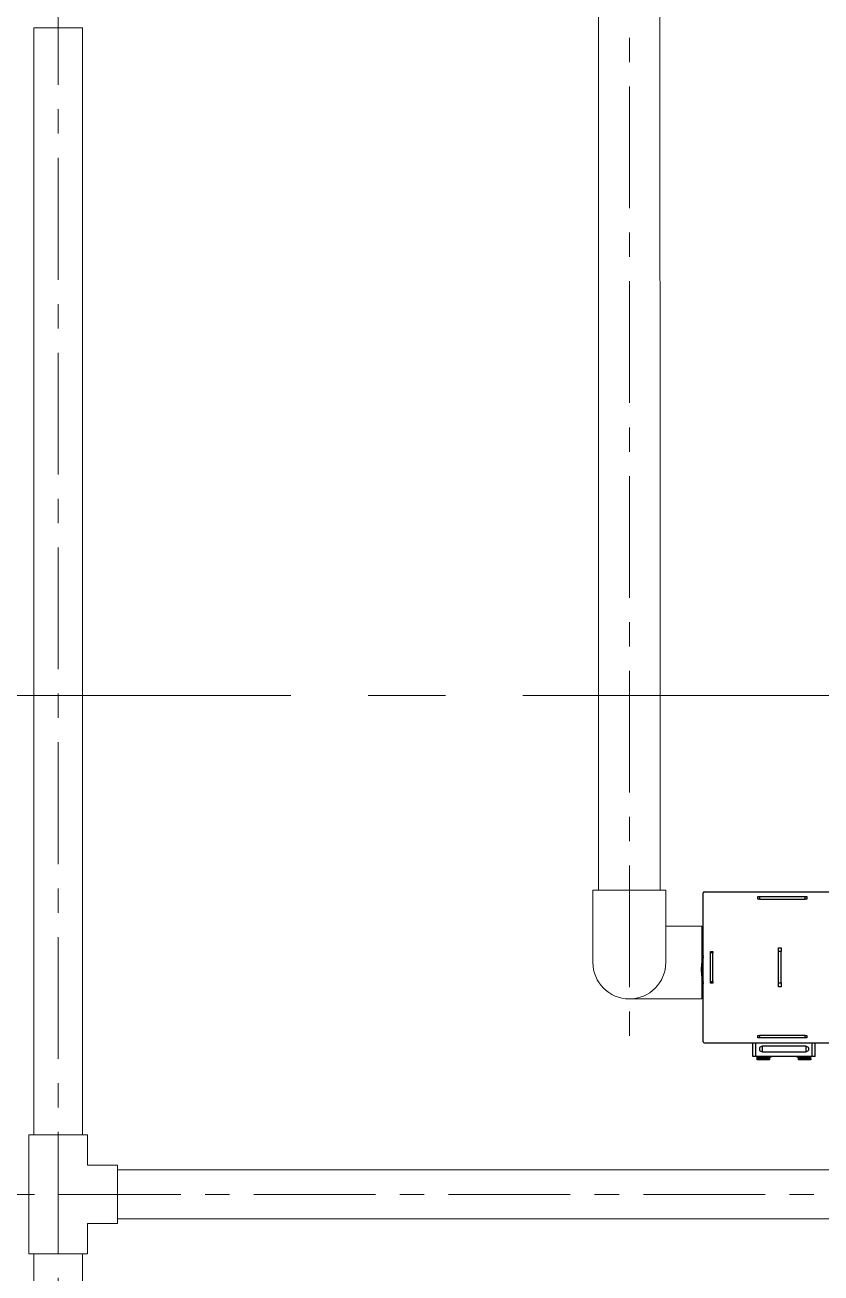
# Model space of a CAD drawing. Header units: millimetres. Extents: x 3795014 to 4300160, y 3869364 to 4016788.
# Drawn here: x 4225080 to 4225897, y 3922482 to 3923764 of the extents above; entities that cross this region are included whole.
import ezdxf

# ---------------------------------------------------------------- set-up
doc = ezdxf.new("R2010")
doc.units = ezdxf.units.MM
doc.linetypes.add('CENTER', pattern=[2, 1.25, -0.25, 0.25, -0.25])
doc.linetypes.add('осевая2', pattern=[28.575, 19.05, -3.175, 3.175, -3.175])
for name, color, linetype, lineweight in [('Дополнительная', 7, 'Continuous', 18), ('оси', 7, 'осевая2', 13), ('основная', 7, 'Continuous', 50)]:
    doc.layers.add(name, color=color, linetype=linetype, lineweight=lineweight)
doc.layers.add('линия перехода', color=7, linetype='Continuous')

msp = doc.modelspace()

# ---------------------------------------------------------------- linework, layer by layer
at = {"layer": 'Дополнительная', "linetype": 'CENTER', "ltscale": 100}
for p, q in [((4225700.2, 3924500.9, 0), (4225700.2, 3922725.2, 0)), ((4225113.7, 3924027.5), (4225113.7, 3921658.2)), ((4226439.5, 3922563.3), (4225004.5, 3922563.3))]:
    msp.add_line(p, q, dxfattribs=at)
at = {"layer": 'Дополнительная', "ltscale": 25}
for p, q in [((4225662.7, 3922801.4), (4225662.7, 3922875.8)), ((4225662.7, 3922875.8), (4225737.5, 3922875.8)), ((4225737.5, 3922875.8), (4225737.5, 3922801.4)), ((4225774.4, 3922838.8), (4225737.2, 3922838.8)), ((4225774.4, 3922764.1), (4225774.4, 3922838.8)), ((4225700.1, 3922764), (4225774.4, 3922764.1)), ((4225083.7, 3922502.3), (4225083.7, 3922624.3)), ((4225083.7, 3922624.3), (4225143.7, 3922624.3)), ((4225143.7, 3922624.3), (4225143.7, 3922593.3)), ((4225143.7, 3922593.3), (4225174.7, 3922593.3)), ((4225174.7, 3922593.3), (4225174.7, 3922533.3)), ((4225174.7, 3922533.3), (4225143.7, 3922533.3)), ((4225143.7, 3922502.3), (4225143.7, 3922533.3)), ((4225083.7, 3922502.3), (4225143.7, 3922502.3))]:
    msp.add_line(p, q, dxfattribs=at)
for points in [[(4225731.6, 3922875.8), (4225731.3, 3924127.3), (4225668.3, 3924127.3), (4225668.6, 3922875.8)], [(4225088.7, 3923761.2), (4225088.7, 3922624.3), (4225138.7, 3922624.3), (4225138.7, 3923761.2)], [(4226311.6, 3922538.3), (4225174.7, 3922538.3), (4225174.7, 3922588.3), (4226311.6, 3922588.3)], [(4225138.7, 3921729.8), (4225138.7, 3922502.3), (4225088.7, 3922502.3), (4225088.7, 3921729.8)]]:
    msp.add_lwpolyline(points, close=True, dxfattribs=at)
msp.add_arc((4225700.1, 3922801.4, 0), 37.4, 179.982, 359.9816, dxfattribs=at)
at = {"layer": 'линия перехода', "color": 0, "linetype": 'Continuous', "lineweight": -3}
for p, q in [((4225833.7, 3922869), (4225833.7, 3922866.5)), ((4225880.7, 3922866.5), (4225880.7, 3922869)), ((4225785.9, 3922811.3), (4225783.4, 3922811.3)), ((4225855.9, 3922812.5), (4225853.4, 3922812.5)), ((4225783.4, 3922781.8), (4225785.9, 3922781.8)), ((4225853.4, 3922780.5), (4225855.9, 3922780.5)), ((4225829.9, 3922705), (4225829.9, 3922719)), ((4225833.7, 3922726.5), (4225833.7, 3922724)), ((4225880.7, 3922724), (4225880.7, 3922726.5)), ((4225887.9, 3922705), (4225887.9, 3922719)), ((4225843.9, 3922703.5), (4225831.4, 3922703.5)), ((4225833.9, 3922702.5), (4225833.9, 3922701.5)), ((4225841.4, 3922701.5), (4225841.4, 3922702.5)), ((4225886.4, 3922703.5), (4225873.9, 3922703.5)), ((4225876.4, 3922702.5), (4225876.4, 3922701.5)), ((4225883.9, 3922701.5), (4225883.9, 3922702.5))]:
    msp.add_line(p, q, dxfattribs=at)
at = {"layer": 'оси', "ltscale": 25}
msp.add_line((4217732.7, 3923075.6), (4229531.2, 3923075.6), dxfattribs=at)
at = {"layer": 'основная', "color": 0, "linetype": 'Continuous', "lineweight": -3}
for p, q in [((4225775.9, 3922720), (4225775.9, 3922873)), ((4225776.9, 3922874), (4225930.9, 3922874)), ((4225832.2, 3922866.5), (4225832.2, 3922869)), ((4225832.2, 3922869), (4225833.7, 3922869)), ((4225833.7, 3922866.5), (4225832.2, 3922866.5)), ((4225833.7, 3922869), (4225880.7, 3922869)), ((4225833.7, 3922866.5), (4225880.7, 3922866.5)), ((4225880.7, 3922869), (4225882.2, 3922869)), ((4225882.2, 3922866.5), (4225880.7, 3922866.5)), ((4225882.2, 3922869), (4225882.2, 3922866.5)), ((4225783.4, 3922811.3), (4225783.4, 3922812.8)), ((4225783.4, 3922812.8), (4225785.9, 3922812.8)), ((4225783.4, 3922781.8), (4225783.4, 3922811.3)), ((4225785.9, 3922812.8), (4225785.9, 3922811.3)), ((4225785.9, 3922781.8), (4225785.9, 3922811.3)), ((4225853.4, 3922812.5), (4225853.4, 3922816.5)), ((4225853.4, 3922816.5), (4225855.9, 3922816.5)), ((4225853.4, 3922780.5), (4225853.4, 3922812.5)), ((4225855.9, 3922816.5), (4225855.9, 3922812.5)), ((4225855.9, 3922780.5), (4225855.9, 3922812.5)), ((4225783.4, 3922780.3), (4225783.4, 3922781.8)), ((4225785.9, 3922781.8), (4225785.9, 3922780.3)), ((4225785.9, 3922780.3), (4225783.4, 3922780.3)), ((4225853.4, 3922776.5), (4225853.4, 3922780.5)), ((4225855.9, 3922776.5), (4225853.4, 3922776.5)), ((4225855.9, 3922780.5), (4225855.9, 3922776.5)), ((4225776.9, 3922719), (4225930.9, 3922719)), ((4225826.9, 3922705), (4225826.9, 3922719)), ((4225832.2, 3922724), (4225832.2, 3922726.5)), ((4225832.2, 3922726.5), (4225833.7, 3922726.5)), ((4225833.7, 3922724), (4225832.2, 3922724)), ((4225880.7, 3922726.5), (4225833.7, 3922726.5)), ((4225880.7, 3922724), (4225833.7, 3922724)), ((4225880.7, 3922726.5), (4225882.2, 3922726.5)), ((4225882.2, 3922724), (4225880.7, 3922724)), ((4225882.2, 3922726.5), (4225882.2, 3922724)), ((4225890.9, 3922705), (4225890.9, 3922719)), ((4225829.9, 3922705), (4225826.9, 3922705)), ((4225887.9, 3922705), (4225829.9, 3922705)), ((4225831.4, 3922703.5), (4225831.4, 3922705)), ((4225836.5, 3922715.5), (4225833.9, 3922714)), ((4225833.9, 3922714), (4225833.9, 3922711)), ((4225833.9, 3922711), (4225836.5, 3922709.5)), ((4225836.5, 3922715.5), (4225836.5, 3922709.5)), ((4225858.9, 3922715.5), (4225836.5, 3922715.5)), ((4225836.5, 3922709.5), (4225858.9, 3922709.5)), ((4225843.9, 3922703.5), (4225845.7, 3922705)), ((4225881.3, 3922715.5), (4225858.9, 3922715.5)), ((4225858.9, 3922709.5), (4225881.3, 3922709.5)), ((4225872.1, 3922705), (4225873.9, 3922703.5)), ((4225881.3, 3922715.5), (4225881.3, 3922709.5)), ((4225883.9, 3922714), (4225881.3, 3922715.5)), ((4225881.3, 3922709.5), (4225883.9, 3922711)), ((4225883.9, 3922714), (4225883.9, 3922711)), ((4225886.4, 3922703.5), (4225886.4, 3922705)), ((4225890.9, 3922705), (4225887.9, 3922705)), ((4225831.4, 3922702.5), (4225831.4, 3922703.5)), ((4225831.4, 3922701.5), (4225831.4, 3922702.5)), ((4225831.4, 3922702.5), (4225833.9, 3922702.5)), ((4225833.9, 3922701.5), (4225831.4, 3922701.5)), ((4225841.4, 3922702.5), (4225833.9, 3922702.5)), ((4225841.4, 3922701.5), (4225833.9, 3922701.5)), ((4225841.4, 3922702.5), (4225843.9, 3922702.5)), ((4225843.9, 3922701.5), (4225841.4, 3922701.5)), ((4225843.9, 3922702.5), (4225843.9, 3922703.5)), ((4225843.9, 3922702.5), (4225843.9, 3922701.5)), ((4225873.9, 3922703.5), (4225873.9, 3922702.5)), ((4225873.9, 3922701.5), (4225873.9, 3922702.5)), ((4225873.9, 3922702.5), (4225876.4, 3922702.5)), ((4225876.4, 3922701.5), (4225873.9, 3922701.5)), ((4225883.9, 3922702.5), (4225876.4, 3922702.5)), ((4225883.9, 3922701.5), (4225876.4, 3922701.5)), ((4225883.9, 3922702.5), (4225886.4, 3922702.5)), ((4225886.4, 3922701.5), (4225883.9, 3922701.5)), ((4225886.4, 3922702.5), (4225886.4, 3922703.5)), ((4225886.4, 3922702.5), (4225886.4, 3922701.5))]:
    msp.add_line(p, q, dxfattribs=at)
for centre, radius, start, end in [((4225776.9, 3922873), 1, 90, 180), ((4225828.9, 3922794), 55, 164.4951, 180), ((4225828.9, 3922794), 54.5, 166.5192, 180), ((4225828.9, 3922794), 55, 180, 195.5049), ((4225828.9, 3922794), 54.5, 180, 193.4808), ((4225776.9, 3922720), 1, 180, 270)]:
    msp.add_arc(centre, radius, start, end, dxfattribs=at)

doc.saveas('drawing.dxf')
